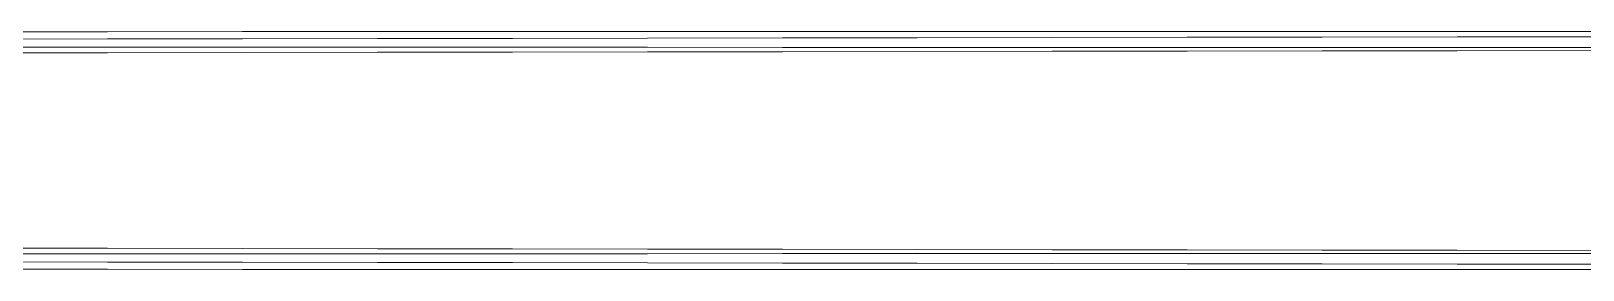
# Model space of a CAD drawing. Extents: x 4 to 464, y 11 to 29.
# Drawn here: x 234.3 to 349.3, y 11.2 to 28.8 of the extents above; entities that cross this region are included whole.
import ezdxf

# ---------------------------------------------------------------- set-up
doc = ezdxf.new("R2010")
doc.units = 0
doc.header["$MEASUREMENT"] = 0
doc.layers.add('Sections span lengths and Marker Balls Plan', color=7, linetype='CONTINUOUS', lineweight=0)

msp = doc.modelspace()

# ---------------------------------------------------------------- linework, layer by layer
at = {"layer": 'Sections span lengths and Marker Balls Plan', "color": 1}
for points in [[(230, 28.797, 33.583), (240, 28.799, 33.583), (250, 28.801, 33.642), (260, 28.803, 33.76), (270, 28.805, 33.937), (280, 28.808, 34.172), (290, 28.81, 34.467), (300, 28.812, 34.82), (310, 28.814, 35.232), (320, 28.816, 35.703), (330, 28.818, 36.233), (340, 28.82, 36.822), (350, 28.822, 37.47), (360, 28.825, 38.178), (370, 28.827, 38.944), (380, 28.829, 39.769), (390, 28.831, 40.653), (400, 28.833, 41.596), (410, 28.835, 42.599), (420, 28.837, 43.661), (430, 28.839, 44.782), (440, 28.842, 45.962), (450, 28.844, 47.201), (460, 28.846, 48.5)], [(230, 27.653, 24.083), (240, 27.651, 24.083), (250, 27.649, 24.142), (260, 27.647, 24.26), (270, 27.645, 24.437), (280, 27.642, 24.672), (290, 27.64, 24.967), (300, 27.638, 25.32), (310, 27.636, 25.732), (320, 27.634, 26.203), (330, 27.632, 26.733), (340, 27.63, 27.322), (350, 27.628, 27.97), (360, 27.625, 28.678), (370, 27.623, 29.444), (380, 27.621, 30.269), (390, 27.619, 31.153), (400, 27.617, 32.096), (410, 27.615, 33.099), (420, 27.613, 34.161), (430, 27.611, 35.282), (440, 27.608, 36.462), (450, 27.606, 37.701), (460, 27.604, 39)], [(230, 27.228, 43.083), (240, 27.243, 43.083), (250, 27.258, 43.142), (260, 27.273, 43.26), (270, 27.288, 43.437), (280, 27.303, 43.672), (290, 27.318, 43.967), (300, 27.333, 44.32), (310, 27.347, 44.732), (320, 27.362, 45.203), (330, 27.377, 45.733), (340, 27.392, 46.322), (350, 27.407, 46.97), (360, 27.422, 47.678), (370, 27.437, 48.444), (380, 27.452, 49.269), (390, 27.467, 50.153), (400, 27.482, 51.096), (410, 27.497, 52.099), (420, 27.512, 53.161), (430, 27.526, 54.282), (440, 27.541, 55.462), (450, 27.556, 56.701), (460, 27.571, 58)], [(230, 12.772, 43.083), (240, 12.757, 43.083), (250, 12.742, 43.142), (260, 12.727, 43.26), (270, 12.712, 43.437), (280, 12.697, 43.672), (290, 12.682, 43.967), (300, 12.667, 44.32), (310, 12.653, 44.732), (320, 12.638, 45.203), (330, 12.623, 45.733), (340, 12.608, 46.322), (350, 12.593, 46.97), (360, 12.578, 47.678), (370, 12.563, 48.444), (380, 12.548, 49.269), (390, 12.533, 50.153), (400, 12.518, 51.096), (410, 12.503, 52.099), (420, 12.488, 53.161), (430, 12.474, 54.282), (440, 12.459, 55.462), (450, 12.444, 56.701), (460, 12.429, 58)], [(230, 12.347, 24.083), (240, 12.349, 24.083), (250, 12.351, 24.142), (260, 12.353, 24.26), (270, 12.355, 24.437), (280, 12.358, 24.672), (290, 12.36, 24.967), (300, 12.362, 25.32), (310, 12.364, 25.732), (320, 12.366, 26.203), (330, 12.368, 26.733), (340, 12.37, 27.322), (350, 12.372, 27.97), (360, 12.375, 28.678), (370, 12.377, 29.444), (380, 12.379, 30.269), (390, 12.381, 31.153), (400, 12.383, 32.096), (410, 12.385, 33.099), (420, 12.387, 34.161), (430, 12.389, 35.282), (440, 12.392, 36.462), (450, 12.394, 37.701), (460, 12.396, 39)], [(230, 11.203, 33.583), (240, 11.201, 33.583), (250, 11.199, 33.642), (260, 11.197, 33.76), (270, 11.195, 33.937), (280, 11.192, 34.172), (290, 11.19, 34.467), (300, 11.188, 34.82), (310, 11.186, 35.232), (320, 11.184, 35.703), (330, 11.182, 36.233), (340, 11.18, 36.822), (350, 11.178, 37.47), (360, 11.175, 38.178), (370, 11.173, 38.944), (380, 11.171, 39.769), (390, 11.169, 40.653), (400, 11.167, 41.596), (410, 11.165, 42.599), (420, 11.163, 43.661), (430, 11.161, 44.782), (440, 11.158, 45.962), (450, 11.156, 47.201), (460, 11.154, 48.5)]]:
    msp.add_polyline3d(points, dxfattribs=at)
at = {"layer": 'Sections span lengths and Marker Balls Plan', "color": 5}
for points in [[(230, 28.242, 54.938), (240, 28.258, 54.981), (250, 28.273, 55.064), (260, 28.289, 55.189), (270, 28.304, 55.355), (280, 28.32, 55.561), (290, 28.336, 55.809), (300, 28.351, 56.098), (310, 28.367, 56.428), (320, 28.382, 56.798), (330, 28.398, 57.21), (340, 28.413, 57.663), (350, 28.429, 58.157), (360, 28.444, 58.692), (370, 28.46, 59.267), (380, 28.476, 59.884), (390, 28.491, 60.542), (400, 28.507, 61.242), (410, 28.522, 61.982), (420, 28.538, 62.763), (430, 28.553, 63.586), (440, 28.569, 64.449), (450, 28.584, 65.354), (460, 28.6, 66.3)], [(230, 11.758, 52.938), (240, 11.742, 52.981), (250, 11.727, 53.072), (260, 11.711, 53.213), (270, 11.696, 53.402), (280, 11.68, 53.64), (290, 11.664, 53.927), (300, 11.649, 54.263), (310, 11.633, 54.648), (320, 11.618, 55.082), (330, 11.602, 55.565), (340, 11.587, 56.097), (350, 11.571, 56.677), (360, 11.556, 57.307), (370, 11.54, 57.985), (380, 11.524, 58.713), (390, 11.509, 59.49), (400, 11.493, 60.315), (410, 11.478, 61.19), (420, 11.462, 62.114), (430, 11.447, 63.087), (440, 11.431, 64.109), (450, 11.416, 65.18), (460, 11.4, 66.3)]]:
    msp.add_polyline3d(points, dxfattribs=at)

doc.saveas('drawing.dxf')
